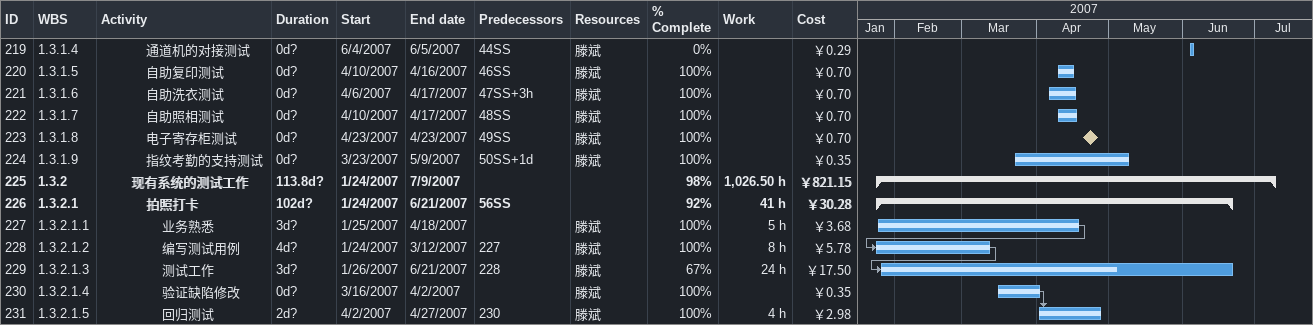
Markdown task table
| ID | WBS | Task | Duration | Start | Finish | Predecessors | Resources | % complete | Work (h) | Cost (￥) |
|---|---|---|---|---|---|---|---|---|---|---|
| 219 | 1.3.1.4 | 通道机的对接测试 | 0d? | 2007-06-04 | 2007-06-05 | 44SS | 滕斌 | 0 |  | 0.29 |
| 220 | 1.3.1.5 | 自助复印测试 | 0d? | 2007-04-10 | 2007-04-16 | 46SS | 滕斌 | 100 |  | 0.70 |
| 221 | 1.3.1.6 | 自助洗衣测试 | 0d? | 2007-04-06 | 2007-04-17 | 47SS+3h | 滕斌 | 100 |  | 0.70 |
| 222 | 1.3.1.7 | 自助照相测试 | 0d? | 2007-04-10 | 2007-04-17 | 48SS | 滕斌 | 100 |  | 0.70 |
| 223 | 1.3.1.8 | 电子寄存柜测试 | 0d? | 2007-04-23 | 2007-04-23 | 49SS | 滕斌 | 100 |  | 0.70 |
| 224 | 1.3.1.9 | 指纹考勤的支持测试 | 0d? | 2007-03-23 | 2007-05-09 | 50SS+1d | 滕斌 | 100 |  | 0.35 |
| 225 | 1.3.2 | **现有系统的测试工作** | 113.8d? | 2007-01-24 | 2007-07-09 |  |  | 98 | 1026.50 | 821.15 |
| 226 | 1.3.2.1 | **拍照打卡** | 102d? | 2007-01-24 | 2007-06-21 | 56SS |  | 92 | 41 | 30.28 |
| 227 | 1.3.2.1.1 | 业务熟悉 | 3d? | 2007-01-25 | 2007-04-18 |  | 滕斌 | 100 | 5 | 3.68 |
| 228 | 1.3.2.1.2 | 编写测试用例 | 4d? | 2007-01-24 | 2007-03-12 | 227 | 滕斌 | 100 | 8 | 5.78 |
| 229 | 1.3.2.1.3 | 测试工作 | 3d? | 2007-01-26 | 2007-06-21 | 228 | 滕斌 | 67 | 24 | 17.50 |
| 230 | 1.3.2.1.4 | 验证缺陷修改 | 0d? | 2007-03-16 | 2007-04-02 |  | 滕斌 | 100 |  | 0.35 |
| 231 | 1.3.2.1.5 | 回归测试 | 2d? | 2007-04-02 | 2007-04-27 | 230 | 滕斌 | 100 | 4 | 2.98 |
